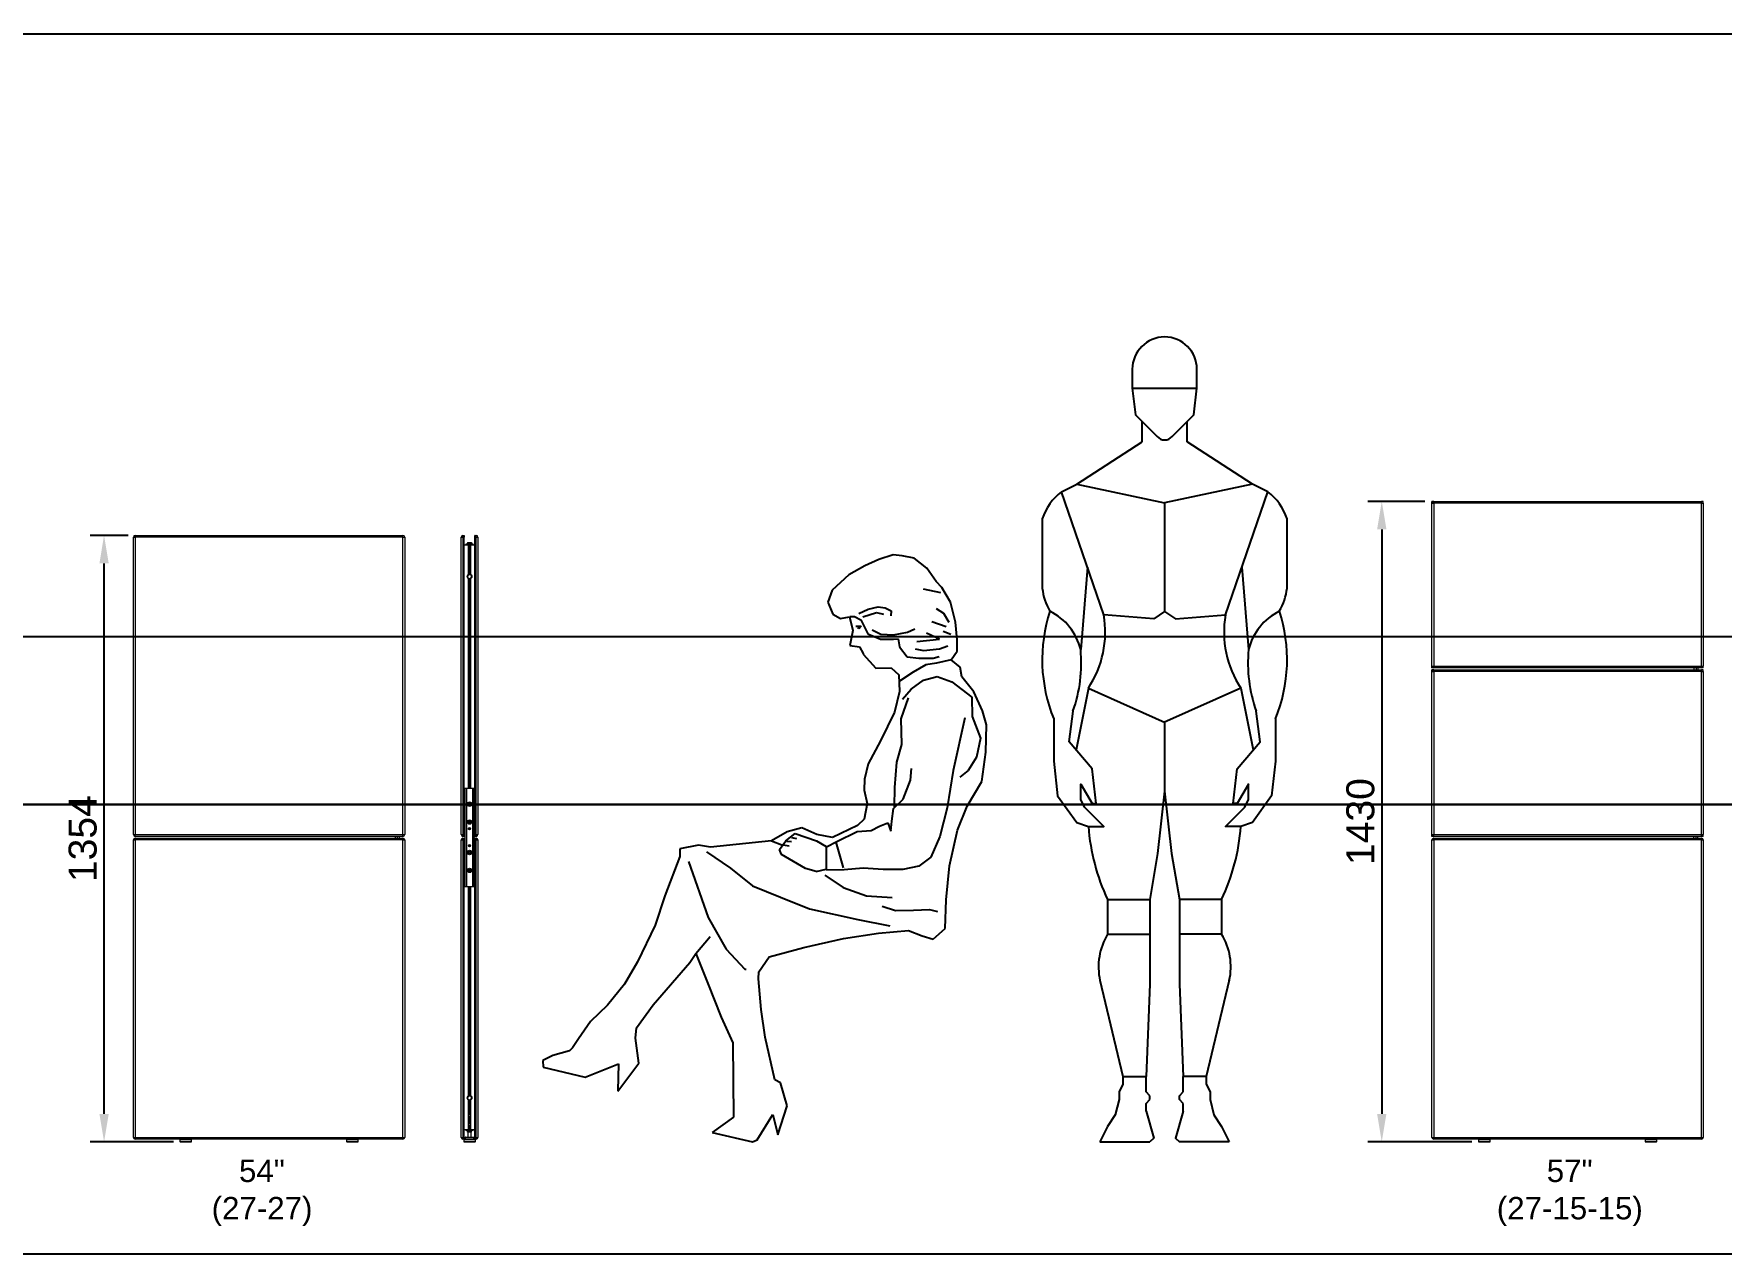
# Model space of a CAD drawing. Header units: inches. Extents: x 9936 to 27102, y -2774 to 11910.
# Drawn here: x 13015 to 16783, y 1620 to 4345 of the extents above; entities that cross this region are included whole.
import ezdxf

# ---------------------------------------------------------------- set-up
doc = ezdxf.new("R2010")
doc.units = ezdxf.units.IN
doc.header["$MEASUREMENT"] = 0
doc.linetypes.add('ACAD_ISO03W100', pattern=[30, 12, -18])
for name, color, linetype in [('COTA', 7, 'Continuous'), ('CUBIERTA', 152, 'Continuous'), ('planta', 8, 'Continuous'), ('RECTO', 20, 'Continuous')]:
    doc.layers.add(name, color=color, linetype=linetype)
doc.styles.get("Standard").update_dxf_attribs({"font": 'arial.ttf'})
doc.dimstyles.new('ISO-25', dxfattribs={"dimtxt": 2.5, "dimasz": 2.5, "dimexe": 1.25, "dimexo": 0.625, "dimtad": 1, "dimtxsty": 'Standard', "dimcen": 2.5, "dimadec": 0, "dimazin": 0, "dimtfac": 1, "dimtmove": 0, "dimatfit": 3, "dimfxl": 1, "dimarcsym": 0})

# ---------------------------------------------------------------- blocks, each defined once
blk = doc.blocks.new('*D9')
at = {"layer": 'COTA', "color": 0, "lineweight": -2, "transparency": 16777216}
for p, q in [((13225.7, 3224.9), (13140.6, 3224.9)), ((13171.8, 1933.4), (13171.8, 3162.4)), ((13326.7, 1870.9), (13140.6, 1870.9))]:
    blk.add_line(p, q, dxfattribs=at)
at = {"layer": 'COTA', "color": 0, "transparency": 16777216}
for points in [[(13161.4, 3162.4), (13182.2, 3162.4), (13171.8, 3224.9)], [(13161.4, 1933.4), (13182.2, 1933.4), (13171.8, 1870.9)]]:
    blk.add_solid(points, dxfattribs=at)
at = {"layer": 'Defpoints', "color": 0, "transparency": 16777216}
for p in [(13171.8, 3224.9), (13241.4, 3224.9), (13342.4, 1870.9)]:
    blk.add_point(p, dxfattribs=at)
at = {"layer": 'COTA', "color": 0, "transparency": 16777216, "insert": (13124.3, 2547.9), "char_height": 62.5, "attachment_point": 5, "rotation": 90}
blk.add_mtext('1354', dxfattribs=at)
blk = doc.blocks.new('*D10')
at = {"layer": 'COTA', "color": 0, "lineweight": -2, "transparency": 16777216}
for p, q in [((16121.7, 3300.9), (15994.1, 3300.9)), ((16025.3, 3238.4), (16025.3, 1933.4)), ((16226.7, 1870.9), (15994.1, 1870.9))]:
    blk.add_line(p, q, dxfattribs=at)
at = {"layer": 'COTA', "color": 0, "transparency": 16777216}
for points in [[(16014.9, 3238.4), (16035.7, 3238.4), (16025.3, 3300.9)], [(16014.9, 1933.4), (16035.7, 1933.4), (16025.3, 1870.9)]]:
    blk.add_solid(points, dxfattribs=at)
at = {"layer": 'Defpoints', "color": 0, "transparency": 16777216}
for p in [(16137.4, 3300.9), (16025.3, 1870.9), (16242.4, 1870.9)]:
    blk.add_point(p, dxfattribs=at)
at = {"layer": 'COTA', "color": 0, "transparency": 16777216, "insert": (15977.8, 2585.9), "char_height": 62.5, "attachment_point": 5, "rotation": 90}
blk.add_mtext('1430', dxfattribs=at)
blk = doc.blocks.new('A$C4D5502E0')
for p, q in [((758.9, 1699.9), (906.3, 1699.9)), ((782, 1578.5), (782, 1624.7)), ((883.1, 1578.5), (883.1, 1624.7)), ((634.6, 1483.1), (782, 1578.5)), ((1030.6, 1483.1), (883.1, 1578.5)), ((599.9, 1465.7), (634.6, 1483.1)), ((695.3, 1188.2), (599.9, 1465.7)), ((634.6, 1483.1), (832.6, 1441.2)), ((1030.6, 1483.1), (832.6, 1441.2)), ((969.9, 1188.2), (1065.3, 1465.7)), ((1065.3, 1465.7), (1030.6, 1483.1)), ((832.6, 1441.2), (832.6, 1196.1)), ((832.6, 1441.2), (832.6, 1196.1)), ((556.5, 1405), (556.5, 1248.9)), ((1108.6, 1405), (1108.6, 1248.9)), ((658.2, 1296.1), (643.2, 1110.1)), ((1007, 1296.1), (1021.9, 1110.1)), ((808, 1179.5), (695.3, 1188.2)), ((832.6, 1196.1), (808, 1179.5)), ((832.6, 1196.1), (857.1, 1179.5)), ((857.1, 1179.5), (969.9, 1188.2)), ((660.6, 1023.4), (632.7, 883.9)), ((660.6, 1023.4), (834, 945.4)), ((1004.6, 1023.4), (831.1, 945.4)), ((1004.6, 1023.4), (1032.5, 883.9)), ((832.6, 946), (832.6, 790.7)), ((832.6, 946), (832.6, 790.7)), ((832.6, 790.7), (816.7, 650.5)), ((832.6, 790.7), (848.4, 650.5)), ((816.7, 650.5), (799.4, 546.4)), ((848.4, 650.5), (865.8, 546.4)), ((703.9, 546.4), (703.9, 468.3)), ((703.9, 546.4), (799.4, 546.4)), ((799.4, 546.4), (799.4, 441.1)), ((961.2, 546.4), (865.8, 546.4)), ((865.8, 546.4), (865.8, 441.1)), ((961.2, 546.4), (961.2, 468.3)), ((703.9, 468.3), (799.4, 468.3)), ((961.2, 468.3), (865.8, 468.3)), ((686.6, 364.3), (738.6, 147.4)), ((978.5, 364.3), (926.5, 147.4)), ((738.6, 147.4), (790.7, 147.4)), ((790.7, 112.7), (790.7, 147.4)), ((874.5, 112.7), (874.5, 147.4)), ((926.5, 147.4), (874.5, 147.4)), ((799.4, 104.1), (790.7, 112.7)), ((790.7, 86.7), (799.4, 95.4)), ((790.7, 69.4), (790.7, 86.7)), ((799.4, 95.4), (799.4, 104.1)), ((865.8, 104.1), (874.5, 112.7)), ((865.8, 95.4), (865.8, 104.1)), ((874.5, 86.7), (865.8, 95.4)), ((874.5, 69.4), (874.5, 86.7)), ((703.9, 34.7), (686.6, 0)), ((961.2, 34.7), (978.5, 0)), ((686.6, 0), (799.4, 0)), ((978.5, 0), (865.8, 0))]:
    blk.add_line(p, q)
at = {"color": 7}
blk.add_line((832.6, 946), (832.6, 790.7), dxfattribs=at)
blk.add_lwpolyline([(849.2, 1590.8), (898.3, 1639.9), (905.5, 1699.9), (905.5, 1742.3, 1), (759.6, 1742.3), (759.6, 1699.9), (766.8, 1639.9), (816, 1590.8, 0.470233)], format="xyb", close=True)
for points in [[(582.5, 954), (582.5, 858.6), (591.2, 780.6), (634.6, 719.9), (660.6, 711.2), (695.3, 711.2), (651.9, 754.6), (643.2, 771.9), (643.2, 806.6), (669.3, 763.2), (677.9, 763.2), (669.3, 841.3), (617.2, 902), (625.9, 971.4)], [(1082.6, 954), (1082.6, 858.6), (1073.9, 780.6), (1030.6, 719.9), (1004.6, 711.2), (969.9, 711.2), (1013.2, 754.6), (1021.9, 771.9), (1021.9, 806.6), (995.9, 763.2), (987.2, 763.2), (995.9, 841.3), (1047.9, 902), (1039.3, 971.4)], [(799.4, 468.3), (799.4, 355.6), (790.7, 147.4)], [(865.8, 468.3), (865.8, 355.6), (874.5, 147.4)], [(738.6, 147.4), (738.6, 130.1), (730, 112.7), (730, 95.4), (721.3, 60.7), (703.9, 34.7)], [(926.5, 147.4), (926.5, 130.1), (935.2, 112.7), (935.2, 95.4), (943.8, 60.7), (961.2, 34.7)], [(790.7, 69.4), (808, 8.7), (799.4, 0)], [(874.5, 69.4), (857.1, 8.7), (865.8, 0)]]:
    blk.add_lwpolyline(points)
for centre, radius, start, end in [((669.3, 1370.3), 118, 126.0274, 162.8973), ((995.9, 1370.3), 118, 17.1027, 53.9726), ((682.3, 1261.9), 126.4, 185.9061, 210.9638), ((982.9, 1261.9), 126.4, 329.0362, 354.0939), ((907.8, 1087.2), 351.5, 161.8205, 202.2703), ((514.6, 1078.3), 132.5, 13.8847, 63.4349), ((471.9, 1149.2), 226.7, 326.3099, 9.9128), ((1193.2, 1149.2), 226.7, 170.0872, 213.6901), ((1150.6, 1078.3), 132.5, 116.5651, 166.1153), ((757.4, 1087.2), 351.5, 337.7297, 18.1795), ((322.3, 1079.8), 322.3, 340.3462, 5.4038), ((1342.8, 1079.8), 322.3, 174.5962, 199.6538), ((1135.4, 748), 476.3, 184.4387, 205.0484), ((529.7, 748), 476.3, 334.9516, 355.5613), ((825.4, 394.6), 142, 148.7363, 192.3391), ((839.8, 394.6), 142, 347.6609, 31.2637)]:
    blk.add_arc(centre, radius, start, end)
blk = doc.blocks.new('02FFMA09')
at = {"color": 0, "linetype": 'ByBlock'}
for p, q in [((-5.46, 28.01), (-6.71, 27.3)), ((-4.36, 28.51), (-5.46, 28.01)), ((-3.23, 28.87), (-4.36, 28.51)), ((-2.53, 28.8), (-3.23, 28.87)), ((-1.59, 28.62), (-2.53, 28.8)), ((-0.6, 27.82), (-1.59, 28.62)), ((0.14, 26.8), (-0.6, 27.82)), ((-6.71, 27.3), (-8.01, 26.1)), ((0.58, 26.31), (0.14, 26.8)), ((-8.01, 26.1), (-8.35, 25.17)), ((-8.35, 25.17), (-7.96, 24.24)), ((0.51, 25.89), (-0.85, 26.18)), ((1.26, 25.18), (0.58, 26.31)), ((1.65, 23.61), (1.26, 25.18)), ((-7.96, 24.24), (-7.35, 23.89)), ((-7.35, 23.89), (-6.66, 24.02)), ((-6.66, 24.02), (-6.4, 22.96)), ((-6.62, 24.04), (-6.27, 24.05)), ((-6.27, 24.05), (-5.78, 23.79)), ((-5.92, 24.29), (-5.19, 24.63)), ((-5.62, 24.03), (-4.54, 24.37)), ((-5.19, 24.63), (-4.41, 24.8)), ((-4.54, 24.37), (-3.99, 24.24)), ((-4.41, 24.8), (-3.86, 24.72)), ((-3.86, 24.72), (-3.38, 24.5)), ((-3.38, 24.5), (-3.43, 24.11)), ((0.74, 24.29), (0.15, 24.65)), ((1.16, 23.58), (0.74, 24.29)), ((-6.4, 22.96), (-6.62, 21.77)), ((-6.17, 23.3), (-5.75, 23.3)), ((-5.92, 23.09), (-6.01, 23.17)), ((-5.75, 23.3), (-5.92, 23.09)), ((-5.78, 23.79), (-5.21, 22.69)), ((-5.21, 22.69), (-4.22, 22.26)), ((-4.89, 23), (-4.2, 22.66)), ((-4.2, 22.66), (-3.21, 22.61)), ((-3.21, 22.61), (-2.1, 22.83)), ((-2.1, 22.83), (-1.54, 23.09)), ((0.39, 22.28), (-0.62, 22.75)), ((0.92, 23.23), (-0.2, 23.64)), ((1.28, 22.64), (0.68, 22.87)), ((1.77, 22.22), (1.65, 23.61)), ((-6.62, 21.77), (-5.86, 21.66)), ((-5.86, 21.66), (-5.58, 21.14)), ((-4.22, 22.26), (-3.2, 22.27)), ((-3.2, 22.27), (-2.85, 22.3)), ((-2.85, 22.3), (-2.73, 21.66)), ((-2.73, 21.66), (-2.14, 20.88)), ((-1.5, 21.51), (-0.85, 21.39)), ((-1.38, 22.1), (0.39, 22.28)), ((-0.85, 21.39), (0.39, 21.51)), ((0.39, 21.51), (1.04, 21.75)), ((1.32, 20.64), (1.78, 21.32)), ((1.78, 21.32), (1.77, 22.22)), ((-5.58, 21.14), (-5.58, 21.09)), ((-5.58, 21.09), (-4.58, 20.01)), ((-4.58, 20.01), (-3.39, 20.02)), ((-3.39, 20.02), (-2.8, 19.48)), ((-2.14, 20.88), (-1.21, 20.77)), ((-0.67, 20.27), (-1.68, 19.68)), ((-1.21, 20.77), (-0.11, 20.78)), ((0.15, 20.39), (-0.67, 20.27)), ((-0.11, 20.78), (0.36, 20.9)), ((1.32, 20.64), (0.15, 20.39)), ((2.02, 20.07), (1.32, 20.64)), ((2.15, 19.31), (2.02, 20.07)), ((-2.8, 19.48), (-2.73, 18.17)), ((-1.68, 19.68), (-2.74, 18.97)), ((-1.83, 18.35), (-0.85, 19.05)), ((-0.85, 19.05), (0.22, 19.35)), ((0.22, 19.35), (1.36, 18.93)), ((1.36, 18.93), (2.94, 17.72)), ((3.09, 18.15), (2.15, 19.31)), ((-2.73, 18.17), (-3.13, 16.56)), ((-2.6, 16.04), (-2.03, 17.68)), ((-2.5, 17.56), (-1.83, 18.35)), ((2.94, 17.72), (2.96, 16.2)), ((3.77, 16.65), (3.09, 18.15)), ((-3.13, 16.56), (-4.22, 14.31)), ((-2.56, 14.01), (-2.6, 16.04)), ((2.37, 16.11), (1.48, 11.97)), ((2.96, 16.2), (3.61, 14.52)), ((4.07, 15.57), (3.77, 16.65)), ((4.03, 13.42), (4.07, 15.57)), ((-4.22, 14.31), (-5.19, 12.5)), ((-2.95, 12.64), (-2.56, 14.01)), ((3.61, 14.52), (3.3, 13.03)), ((3.72, 11.12), (4.03, 13.42)), ((-5.19, 12.5), (-5.47, 11.31)), ((-3.11, 10.65), (-2.95, 12.64)), ((-1.87, 11.22), (-1.79, 12.15)), ((1.48, 11.97), (1, 9.06)), ((2.64, 11.98), (2, 11.45)), ((3.3, 13.03), (2.64, 11.98)), ((-5.47, 11.31), (-5.5, 10.43)), ((-3.13, 9.14), (-3.11, 10.65)), ((-2.44, 9.73), (-1.87, 11.22)), ((2.57, 9.19), (3.72, 11.12)), ((-5.26, 9.39), (-5.51, 8.16)), ((-5.5, 10.43), (-5.26, 9.39)), ((-3.22, 9), (-2.44, 9.73)), ((-5.51, 8.16), (-6.03, 7.66)), ((-3.41, 7.22), (-3.35, 8)), ((-3.35, 8), (-3.22, 9)), ((1, 9.06), (0.41, 6.81)), ((1.8, 7.32), (2.57, 9.19)), ((-11.53, 7.18), (-12.77, 6.48)), ((-11.64, 6.46), (-10.91, 7.04)), ((-10.39, 7.48), (-11.53, 7.18)), ((-11.19, 6.73), (-10.82, 6.65)), ((-10.91, 7.04), (-9.25, 6.47)), ((-9.22, 6.97), (-10.39, 7.48)), ((-8, 6.72), (-9.22, 6.97)), ((-6.03, 7.66), (-8, 6.72)), ((-7.65, 6.43), (-6.05, 7.2)), ((-6.05, 7.2), (-4.95, 7.29)), ((-4.95, 7.29), (-4.31, 7.62)), ((-4.31, 7.62), (-3.64, 7.89)), ((-3.64, 7.89), (-3.41, 7.22)), ((0.41, 6.81), (-0.28, 5.18)), ((1.19, 4.52), (1.8, 7.32)), ((-18.5, 6.14), (-19.95, 5.84)), ((-19.95, 5.84), (-19.95, 5.25)), ((-17.54, 5.97), (-18.5, 6.14)), ((-17.86, 5.62), (-15.98, 4.33)), ((-12.77, 6.48), (-17.54, 5.97)), ((-12.77, 6.48), (-11.96, 6.15)), ((-12.13, 5.78), (-11.64, 6.46)), ((-11.98, 5.4), (-12.13, 5.78)), ((-10.11, 4.31), (-11.98, 5.4)), ((-11.85, 6.15), (-11.38, 6.09)), ((-11.56, 6.44), (-11.19, 6.41)), ((-9.25, 6.47), (-8.48, 6.03)), ((-8.46, 6.01), (-7.65, 6.43)), ((-8.45, 5.35), (-8.46, 6.01)), ((-8.45, 4.18), (-8.45, 5.35)), ((-7.72, 6.36), (-7.14, 4.35)), ((-19.95, 5.25), (-21.12, 2.16)), ((-19.28, 4.85), (-17.73, 0.47)), ((-15.98, 4.33), (-14.26, 2.94)), ((-9.26, 4.06), (-10.11, 4.31)), ((-9.26, 4.06), (-8.48, 4.25)), ((-7.08, 4.19), (-8.45, 4.18)), ((-5.59, 4.32), (-7.08, 4.19)), ((-4.02, 4.22), (-5.59, 4.32)), ((-2.48, 4.23), (-4.02, 4.22)), ((-1.23, 4.5), (-2.48, 4.23)), ((-0.28, 5.18), (-1.23, 4.5)), ((0.92, 1.84), (1.19, 4.52)), ((-14.26, 2.94), (-12.07, 2.06)), ((-8.59, 3.77), (-7.15, 2.82)), ((-7.15, 2.82), (-5.32, 2.17)), ((-21.12, 2.16), (-21.89, -0.14)), ((-12.07, 2.06), (-9.79, 1.14)), ((-5.32, 2.17), (-3.31, 2.04)), ((-4.09, 1.36), (-3.04, 1.02)), ((0.85, -0.4), (0.92, 1.84)), ((-17.73, 0.47), (-16.31, -2.02)), ((-9.79, 1.14), (-6, 0.3)), ((-6, 0.3), (-3.49, -0.2)), ((-3.04, 1.02), (-1.64, 1.03)), ((-1.64, 1.03), (-0.39, 1.1)), ((-0.39, 1.1), (0.25, 0.93)), ((-21.89, -0.14), (-23.26, -3.01)), ((-18.7, -2.36), (-17.58, -1.01)), ((-10.23, -1.89), (-7.12, -1.19)), ((-7.12, -1.19), (-4.39, -0.76)), ((-4.39, -0.76), (-2.03, -0.54)), ((-2.03, -0.54), (-0.95, -0.97)), ((-0.95, -0.97), (-0.11, -1.23)), ((-0.11, -1.23), (0.85, -0.4)), ((-19.16, -3.06), (-18.7, -2.36)), ((-18.7, -2.36), (-17.75, -4.71)), ((-16.31, -2.02), (-14.85, -3.58)), ((-13.77, -3.78), (-12.96, -2.61)), ((-12.96, -2.61), (-10.23, -1.89)), ((-23.26, -3.01), (-24.3, -4.76)), ((-22.04, -6.37), (-19.16, -3.06)), ((-14.85, -3.58), (-14.76, -3.58)), ((-13.79, -4.33), (-13.77, -3.78)), ((-24.3, -4.76), (-25.62, -6.4)), ((-17.75, -4.71), (-16.71, -7.35)), ((-13.57, -6.74), (-13.79, -4.33)), ((-25.62, -6.4), (-26.95, -7.69)), ((-23.34, -8.19), (-22.04, -6.37)), ((-26.95, -7.69), (-27.9, -9.04)), ((-16.71, -7.35), (-15.79, -9.35)), ((-13.26, -8.92), (-13.57, -6.74)), ((-27.9, -9.04), (-28.36, -9.74)), ((-23.42, -9), (-23.34, -8.19)), ((-23.17, -10.95), (-23.42, -9)), ((-12.51, -12.24), (-13.26, -8.92)), ((-29.9, -10.34), (-30.68, -10.75)), ((-28.59, -9.98), (-29.9, -10.34)), ((-28.36, -9.74), (-28.59, -9.98)), ((-15.79, -9.35), (-15.74, -15.17)), ((-30.68, -10.75), (-30.65, -11.27)), ((-30.65, -11.27), (-27.38, -12.03)), ((-27.38, -12.03), (-24.77, -10.99)), ((-24.81, -13.15), (-23.17, -10.95)), ((-24.77, -10.99), (-24.81, -13.12)), ((-24.81, -13.12), (-24.81, -13.15)), ((-12.07, -12.49), (-12.51, -12.24)), ((-11.53, -14.3), (-12.07, -12.49)), ((-12.27, -16.57), (-11.53, -14.3)), ((-15.74, -15.17), (-17.42, -16.38)), ((-13.9, -16.96), (-12.66, -14.97)), ((-12.66, -14.97), (-12.27, -16.57)), ((-17.42, -16.38), (-14.27, -17.11)), ((-14.27, -17.11), (-13.9, -16.96))]:
    blk.add_line(p, q, dxfattribs=at)

msp = doc.modelspace()

# ---------------------------------------------------------------- linework, layer by layer
msp.add_lwpolyline([(9936, 4344.958), (27102.135, 4344.958), (27102.135, 1620), (9936, 1620)], close=True)
at = {"layer": 'CUBIERTA', "linetype": 'ACAD_ISO03W100', "const_width": 5}
for points in [[(26987.703, 2998.915), (10284.178, 2998.915)], [(26987.703, 2623.915), (10284.178, 2623.915)]]:
    msp.add_lwpolyline(points, dxfattribs=at)
at = {"layer": 'RECTO', "linetype": 'Continuous', "lineweight": 0}
for p, q in [((16138.538, 3299.743), (16137.366, 3300.915)), ((16137.366, 3296.915), (16137.366, 3300.915)), ((16141.366, 3300.915), (16137.366, 3300.915)), ((16137.366, 2932.915), (16137.366, 3296.915)), ((16137.366, 3296.915), (16141.366, 3296.915)), ((16141.366, 3296.915), (16141.366, 3300.915)), ((16141.366, 3300.915), (16739.366, 3300.915)), ((16141.366, 3296.915), (16141.366, 2932.915)), ((16739.366, 3296.915), (16141.366, 3296.915)), ((16739.366, 3296.915), (16739.366, 3300.915)), ((16743.366, 3300.915), (16739.366, 3300.915)), ((16739.366, 2932.915), (16739.366, 3296.915)), ((16739.366, 3296.915), (16743.366, 3296.915)), ((16742.195, 3299.743), (16743.366, 3300.915)), ((16743.366, 3296.915), (16743.366, 3300.915)), ((16743.366, 3296.915), (16743.366, 2932.915)), ((13237.366, 2556.915), (13237.366, 3220.915)), ((13237.366, 3220.915), (13241.366, 3220.915)), ((13241.366, 3220.915), (13241.366, 3224.915)), ((13241.366, 3224.915), (13839.366, 3224.915)), ((13241.366, 3220.915), (13241.366, 2556.915)), ((13839.366, 3220.915), (13241.366, 3220.915)), ((13839.366, 3220.915), (13839.366, 3224.915)), ((13839.366, 2556.915), (13839.366, 3220.915)), ((13839.366, 3220.915), (13843.366, 3220.915)), ((13843.366, 3220.915), (13843.366, 2556.915)), ((13969.272, 2556.915), (13969.272, 3220.915)), ((13969.272, 3220.915), (13973.272, 3220.915)), ((13973.272, 3224.915), (13973.272, 3220.915)), ((13973.272, 3224.915), (13975.272, 3224.915)), ((13973.272, 3220.915), (13973.272, 2556.915)), ((13975.272, 3220.915), (13973.272, 3220.915)), ((13975.272, 3224.915), (13975.272, 3223.743)), ((13975.272, 3224.915), (13976.372, 3224.915)), ((13975.272, 3224.915), (13975.272, 3220.915)), ((13976.372, 3223.743), (13975.272, 3223.743)), ((13975.272, 3223.743), (13975.272, 3220.915)), ((13975.272, 3220.915), (13976.372, 3220.915)), ((13975.272, 2556.915), (13975.272, 3220.915)), ((13976.372, 3224.915), (13976.372, 3223.743)), ((13976.372, 3223.743), (13976.372, 3220.915)), ((13976.372, 2556.915), (13976.372, 3220.915)), ((13976.372, 3204.115), (13984.879, 3204.115)), ((13979.972, 3205.115), (13979.972, 3204.115)), ((13984.9, 3205.115), (13979.972, 3205.115)), ((13980.472, 3205.615), (13982.722, 3205.615)), ((13982.722, 3206.215), (13982.722, 3205.215)), ((13989.976, 3206.215), (13982.722, 3206.215)), ((13984.844, 3205.215), (13982.722, 3205.215)), ((13983.74, 3209.215), (13983.74, 3206.215)), ((13983.74, 3209.215), (13987.37, 3209.215)), ((13984.879, 3205.215), (13986.169, 3205.215)), ((13984.879, 3205.215), (13984.879, 3137.157)), ((13986.169, 3195.029), (13986.169, 3205.215)), ((13989.774, 3205.215), (13986.169, 3205.215)), ((13987.123, 3204.115), (13988.82, 3204.115)), ((13987.123, 3195.56), (13987.123, 3204.115)), ((13987.37, 3209.215), (13987.37, 3206.215)), ((13987.37, 3209.215), (13991.601, 3209.215)), ((13988.82, 3195.56), (13988.82, 3204.115)), ((13989.774, 3205.215), (13991.064, 3205.215)), ((13989.774, 3205.215), (13989.774, 3195.029)), ((13993.222, 3206.215), (13989.976, 3206.215)), ((13994.669, 3205.115), (13991.043, 3205.115)), ((13993.222, 3205.215), (13991.057, 3205.215)), ((13991.064, 3137.157), (13991.064, 3205.215)), ((13991.064, 3204.115), (13999.572, 3204.115)), ((13991.601, 3209.215), (13991.601, 3206.215)), ((13991.601, 3209.215), (13992.203, 3209.215)), ((13992.203, 3209.215), (13992.203, 3206.215)), ((13993.222, 3205.215), (13993.222, 3206.215)), ((13993.222, 3205.615), (13994.25, 3205.615)), ((13994.25, 3205.615), (13995.472, 3205.615)), ((13995.972, 3205.115), (13994.669, 3205.115)), ((13995.972, 3204.115), (13995.972, 3205.115)), ((14000.672, 3224.915), (13999.572, 3224.915)), ((13999.572, 3223.743), (13999.572, 3224.915)), ((14000.672, 3223.743), (13999.572, 3223.743)), ((13999.572, 3220.915), (13999.572, 3223.743)), ((14000.672, 3220.915), (13999.572, 3220.915)), ((13999.572, 2556.915), (13999.572, 3220.915)), ((14000.672, 3224.915), (14000.672, 3223.743)), ((14000.672, 3224.915), (14002.672, 3224.915)), ((14000.672, 3220.915), (14000.672, 3224.915)), ((14000.672, 3223.743), (14000.672, 3220.915)), ((14000.672, 2556.915), (14000.672, 3220.915)), ((14002.672, 3220.915), (14000.672, 3220.915)), ((14002.672, 3220.915), (14002.672, 3224.915)), ((14002.672, 2556.915), (14002.672, 3220.915)), ((14002.672, 3220.915), (14006.672, 3220.915)), ((14006.672, 3220.915), (14006.672, 2556.915)), ((13986.169, 3175.029), (13986.169, 3190.801)), ((13986.169, 3155.029), (13986.169, 3170.801)), ((13987.123, 3175.56), (13987.123, 3190.269)), ((13987.123, 3155.56), (13987.123, 3170.269)), ((13988.82, 3175.56), (13988.82, 3190.269)), ((13988.82, 3155.56), (13988.82, 3170.269)), ((13989.774, 3190.801), (13989.774, 3175.029)), ((13989.774, 3170.801), (13989.774, 3155.029)), ((13984.342, 3135.705), (13983.74, 3131.167)), ((13983.74, 3131.167), (13987.37, 3128.376)), ((13988.573, 3137.454), (13984.342, 3135.705)), ((13984.879, 3128.672), (13984.879, 3124.915)), ((13986.169, 3137.846), (13986.169, 3150.801)), ((13987.123, 3138.096), (13987.123, 3150.269)), ((13987.37, 3128.376), (13991.601, 3130.124)), ((13992.203, 3134.663), (13988.573, 3137.454)), ((13988.82, 3138.096), (13988.82, 3150.269)), ((13989.774, 3150.801), (13989.774, 3137.846)), ((13991.064, 3124.915), (13991.064, 3128.672)), ((13991.601, 3130.124), (13992.203, 3134.663)), ((13984.822, 3124.915), (13984.822, 2660.915)), ((13985.633, 3124.915), (13984.822, 3124.915)), ((13986.722, 3124.915), (13985.633, 3124.915)), ((13985.633, 2660.915), (13985.633, 3124.915)), ((13986.169, 3124.915), (13986.169, 3127.984)), ((13986.722, 2660.915), (13986.722, 3124.915)), ((13987.123, 2660.915), (13987.123, 3127.734)), ((13988.82, 2660.915), (13988.82, 3127.734)), ((13989.222, 3124.915), (13989.222, 2660.915)), ((13990.311, 3124.915), (13989.222, 3124.915)), ((13989.774, 3127.984), (13989.774, 3124.915)), ((13991.122, 3124.915), (13990.311, 3124.915)), ((13990.311, 2660.915), (13990.311, 3124.915)), ((13991.122, 2660.915), (13991.122, 3124.915)), ((16137.366, 2932.915), (16141.366, 2932.915)), ((16137.366, 2928.915), (16137.366, 2932.915)), ((16137.366, 2928.915), (16138.538, 2930.086)), ((16141.366, 2928.915), (16137.366, 2928.915)), ((16138.538, 2923.743), (16137.366, 2924.915)), ((16137.366, 2920.915), (16137.366, 2924.915)), ((16141.366, 2924.915), (16137.366, 2924.915)), ((16137.366, 2920.915), (16141.366, 2920.915)), ((16137.366, 2556.915), (16137.366, 2920.915)), ((16141.366, 2928.915), (16141.366, 2932.915)), ((16141.366, 2932.915), (16739.366, 2932.915)), ((16739.366, 2928.915), (16141.366, 2928.915)), ((16141.366, 2920.915), (16141.366, 2924.915)), ((16141.366, 2924.915), (16739.366, 2924.915)), ((16141.366, 2920.915), (16141.366, 2556.915)), ((16739.366, 2920.915), (16141.366, 2920.915)), ((16722.566, 2928.915), (16722.566, 2924.915)), ((16727.2, 2928.915), (16727.2, 2924.915)), ((16731.363, 2928.915), (16731.363, 2924.915)), ((16739.366, 2932.915), (16743.366, 2932.915)), ((16739.366, 2928.915), (16739.366, 2932.915)), ((16743.366, 2928.915), (16739.366, 2928.915)), ((16739.366, 2920.915), (16739.366, 2924.915)), ((16743.366, 2924.915), (16739.366, 2924.915)), ((16739.366, 2920.915), (16743.366, 2920.915)), ((16739.366, 2556.915), (16739.366, 2920.915)), ((16743.366, 2928.915), (16742.195, 2930.086)), ((16742.195, 2923.743), (16743.366, 2924.915)), ((16743.366, 2928.915), (16743.366, 2932.915)), ((16743.366, 2920.915), (16743.366, 2924.915)), ((16743.366, 2920.915), (16743.366, 2556.915)), ((13977.472, 2660.915), (13977.472, 2440.915)), ((13977.472, 2660.915), (13981.018, 2660.915)), ((13981.018, 2660.915), (13981.018, 2440.915)), ((13981.018, 2660.915), (13994.925, 2660.915)), ((13994.925, 2660.915), (13994.925, 2440.915)), ((13994.925, 2660.915), (13998.472, 2660.915)), ((13998.472, 2440.915), (13998.472, 2660.915)), ((13987.372, 2625.515), (13985.972, 2625.515)), ((13985.972, 2625.515), (13985.972, 2624.315)), ((13987.372, 2624.315), (13985.972, 2624.315)), ((13988.572, 2626.915), (13987.372, 2626.915)), ((13987.372, 2626.915), (13987.372, 2625.515)), ((13987.372, 2624.315), (13987.372, 2622.915)), ((13988.572, 2622.915), (13987.372, 2622.915)), ((13988.572, 2626.915), (13988.572, 2625.515)), ((13989.972, 2625.515), (13988.572, 2625.515)), ((13989.972, 2624.315), (13988.572, 2624.315)), ((13988.572, 2624.315), (13988.572, 2622.915)), ((13989.972, 2625.515), (13989.972, 2624.315)), ((13977.472, 2573.715), (13976.372, 2573.715)), ((13985.993, 2568.615), (13985.775, 2568.615)), ((13987.372, 2585.515), (13985.972, 2585.515)), ((13985.972, 2585.515), (13985.972, 2584.315)), ((13987.372, 2584.315), (13985.972, 2584.315)), ((13985.993, 2568.615), (13985.993, 2571.528)), ((13990.169, 2568.615), (13985.993, 2568.615)), ((13986.088, 2571.615), (13989.843, 2571.615)), ((13988.572, 2586.915), (13987.372, 2586.915)), ((13987.372, 2586.915), (13987.372, 2585.515)), ((13987.372, 2584.315), (13987.372, 2582.915)), ((13988.572, 2582.915), (13987.372, 2582.915)), ((13988.572, 2586.915), (13988.572, 2585.515)), ((13989.972, 2585.515), (13988.572, 2585.515)), ((13989.972, 2584.315), (13988.572, 2584.315)), ((13988.572, 2584.315), (13988.572, 2582.915)), ((13989.972, 2585.515), (13989.972, 2584.315)), ((13999.572, 2573.715), (13998.472, 2573.715)), ((13237.366, 2556.915), (13241.366, 2556.915)), ((13237.366, 1880.915), (13237.366, 2544.915)), ((13237.366, 2544.915), (13241.366, 2544.915)), ((13241.366, 2556.915), (13839.366, 2556.915)), ((13241.366, 2552.915), (13241.366, 2556.915)), ((13839.366, 2552.915), (13241.366, 2552.915)), ((13241.366, 2544.915), (13241.366, 2548.915)), ((13241.366, 2548.915), (13839.366, 2548.915)), ((13839.366, 2544.915), (13241.366, 2544.915)), ((13241.366, 2544.915), (13241.366, 1880.915)), ((13821.77, 2552.915), (13821.77, 2548.915)), ((13826.404, 2552.915), (13826.404, 2548.915)), ((13830.566, 2552.915), (13830.566, 2548.915)), ((13839.366, 2552.915), (13839.366, 2556.915)), ((13839.366, 2556.915), (13843.366, 2556.915)), ((13839.366, 2544.915), (13839.366, 2548.915)), ((13839.366, 1880.915), (13839.366, 2544.915)), ((13839.366, 2544.915), (13843.366, 2544.915)), ((13843.366, 2544.915), (13843.366, 1880.915)), ((13969.272, 2556.915), (13973.272, 2556.915)), ((13969.272, 2544.915), (13973.272, 2544.915)), ((13969.272, 1880.915), (13969.272, 2544.915)), ((13973.272, 2556.915), (13975.272, 2556.915)), ((13973.272, 2556.915), (13973.272, 2552.915)), ((13975.272, 2552.915), (13973.272, 2552.915)), ((13973.272, 2548.915), (13973.272, 2544.915)), ((13973.272, 2548.915), (13975.272, 2548.915)), ((13975.272, 2544.915), (13973.272, 2544.915)), ((13973.272, 2544.915), (13973.272, 1880.915)), ((13976.372, 2556.915), (13975.272, 2556.915)), ((13975.272, 2556.915), (13975.272, 2554.086)), ((13975.272, 2556.915), (13975.272, 2552.915)), ((13975.272, 2554.086), (13976.372, 2554.086)), ((13975.272, 2554.086), (13975.272, 2552.915)), ((13976.372, 2552.915), (13975.272, 2552.915)), ((13975.272, 2548.915), (13976.372, 2548.915)), ((13975.272, 2548.915), (13975.272, 2547.743)), ((13975.272, 2548.915), (13975.272, 2544.915)), ((13976.372, 2547.743), (13975.272, 2547.743)), ((13975.272, 2547.743), (13975.272, 2544.915)), ((13975.272, 2544.915), (13976.372, 2544.915)), ((13975.272, 1880.915), (13975.272, 2544.915)), ((13976.372, 2556.915), (13976.372, 2554.086)), ((13976.372, 2554.086), (13976.372, 2552.915)), ((13976.372, 2548.915), (13976.372, 2547.743)), ((13976.372, 2547.743), (13976.372, 2544.915)), ((13976.372, 1880.915), (13976.372, 2544.915)), ((13976.372, 2528.115), (13977.472, 2528.115)), ((13985.775, 2533.215), (13987.37, 2533.215)), ((13989.829, 2530.215), (13986.067, 2530.215)), ((13987.37, 2533.215), (13987.37, 2530.215)), ((13987.37, 2533.215), (13990.169, 2533.215)), ((13998.472, 2528.115), (13999.572, 2528.115)), ((14000.672, 2556.915), (13999.572, 2556.915)), ((13999.572, 2554.086), (13999.572, 2556.915)), ((13999.572, 2554.086), (14000.672, 2554.086)), ((13999.572, 2552.915), (13999.572, 2554.086)), ((14000.672, 2552.915), (13999.572, 2552.915)), ((14000.672, 2548.915), (13999.572, 2548.915)), ((13999.572, 2547.743), (13999.572, 2548.915)), ((14000.672, 2547.743), (13999.572, 2547.743)), ((13999.572, 2544.915), (13999.572, 2547.743)), ((14000.672, 2544.915), (13999.572, 2544.915)), ((13999.572, 1880.915), (13999.572, 2544.915)), ((14000.672, 2556.915), (14000.672, 2554.086)), ((14000.672, 2556.915), (14002.672, 2556.915)), ((14000.672, 2552.915), (14000.672, 2556.915)), ((14000.672, 2554.086), (14000.672, 2552.915)), ((14002.672, 2552.915), (14000.672, 2552.915)), ((14000.672, 2548.915), (14000.672, 2547.743)), ((14000.672, 2544.915), (14000.672, 2548.915)), ((14000.672, 2548.915), (14002.672, 2548.915)), ((14000.672, 2547.743), (14000.672, 2544.915)), ((14000.672, 1880.915), (14000.672, 2544.915)), ((14002.672, 2544.915), (14000.672, 2544.915)), ((14002.672, 2556.915), (14006.672, 2556.915)), ((14002.672, 2552.915), (14002.672, 2556.915)), ((14002.672, 2544.915), (14002.672, 2548.915)), ((14002.672, 1880.915), (14002.672, 2544.915)), ((14002.672, 2544.915), (14006.672, 2544.915)), ((14006.672, 2544.915), (14006.672, 1880.915)), ((16137.366, 2556.915), (16141.366, 2556.915)), ((16137.366, 2552.915), (16137.366, 2556.915)), ((16137.366, 2552.915), (16138.538, 2554.086)), ((16141.366, 2552.915), (16137.366, 2552.915)), ((16137.366, 1880.915), (16137.366, 2544.915)), ((16137.366, 2544.915), (16141.366, 2544.915)), ((16141.366, 2552.915), (16141.366, 2556.915)), ((16141.366, 2556.915), (16739.366, 2556.915)), ((16739.366, 2552.915), (16141.366, 2552.915)), ((16141.366, 2544.915), (16141.366, 2548.915)), ((16141.366, 2548.915), (16739.366, 2548.915)), ((16739.366, 2544.915), (16141.366, 2544.915)), ((16141.366, 2544.915), (16141.366, 1880.915)), ((16721.77, 2552.915), (16721.77, 2548.915)), ((16726.404, 2552.915), (16726.404, 2548.915)), ((16730.566, 2552.915), (16730.566, 2548.915)), ((16739.366, 2556.915), (16743.366, 2556.915)), ((16739.366, 2552.915), (16739.366, 2556.915)), ((16743.366, 2552.915), (16739.366, 2552.915)), ((16739.366, 2544.915), (16739.366, 2548.915)), ((16739.366, 2544.915), (16743.366, 2544.915)), ((16739.366, 1880.915), (16739.366, 2544.915)), ((16743.366, 2552.915), (16742.195, 2554.086)), ((16743.366, 2552.915), (16743.366, 2556.915)), ((16743.366, 2544.915), (16743.366, 1880.915)), ((13987.372, 2517.515), (13985.972, 2517.515)), ((13985.972, 2517.515), (13985.972, 2516.315)), ((13987.372, 2516.315), (13985.972, 2516.315)), ((13988.572, 2518.915), (13987.372, 2518.915)), ((13987.372, 2518.915), (13987.372, 2517.515)), ((13987.372, 2516.315), (13987.372, 2514.915)), ((13988.572, 2514.915), (13987.372, 2514.915)), ((13988.572, 2518.915), (13988.572, 2517.515)), ((13989.972, 2517.515), (13988.572, 2517.515)), ((13988.572, 2516.315), (13988.572, 2514.915)), ((13989.972, 2516.315), (13988.572, 2516.315)), ((13989.972, 2517.515), (13989.972, 2516.315)), ((13987.372, 2477.515), (13985.972, 2477.515)), ((13985.972, 2477.515), (13985.972, 2476.315)), ((13987.372, 2476.315), (13985.972, 2476.315)), ((13988.572, 2478.915), (13987.372, 2478.915)), ((13987.372, 2478.915), (13987.372, 2477.515)), ((13987.372, 2476.315), (13987.372, 2474.915)), ((13988.572, 2474.915), (13987.372, 2474.915)), ((13988.572, 2478.915), (13988.572, 2477.515)), ((13989.972, 2477.515), (13988.572, 2477.515)), ((13989.972, 2476.315), (13988.572, 2476.315)), ((13988.572, 2476.315), (13988.572, 2474.915)), ((13989.972, 2477.515), (13989.972, 2476.315)), ((13977.472, 2440.915), (13981.018, 2440.915)), ((13981.018, 2440.915), (13994.925, 2440.915)), ((13984.822, 2440.915), (13984.822, 1976.915)), ((13985.633, 1976.915), (13985.633, 2440.915)), ((13986.722, 1976.915), (13986.722, 2440.915)), ((13987.123, 1974.096), (13987.123, 2440.915)), ((13988.82, 1974.096), (13988.82, 2440.915)), ((13989.222, 2440.915), (13989.222, 1976.915)), ((13990.311, 1976.915), (13990.311, 2440.915)), ((13991.122, 1976.915), (13991.122, 2440.915)), ((13994.925, 2440.915), (13998.472, 2440.915)), ((13984.342, 1971.705), (13983.74, 1967.167)), ((13983.74, 1967.167), (13987.37, 1964.376)), ((13988.573, 1973.454), (13984.342, 1971.705)), ((13984.822, 1976.915), (13985.633, 1976.915)), ((13984.879, 1976.915), (13984.879, 1973.157)), ((13984.879, 1964.672), (13984.879, 1896.615)), ((13985.633, 1976.915), (13986.722, 1976.915)), ((13986.169, 1973.846), (13986.169, 1976.915)), ((13986.169, 1951.029), (13986.169, 1963.984)), ((13987.123, 1951.56), (13987.123, 1963.734)), ((13987.37, 1964.376), (13991.601, 1966.124)), ((13992.203, 1970.663), (13988.573, 1973.454)), ((13988.82, 1951.56), (13988.82, 1963.734)), ((13989.222, 1976.915), (13990.311, 1976.915)), ((13989.774, 1976.915), (13989.774, 1973.846)), ((13989.774, 1963.984), (13989.774, 1951.029)), ((13990.311, 1976.915), (13991.122, 1976.915)), ((13991.064, 1973.157), (13991.064, 1976.915)), ((13991.064, 1896.615), (13991.064, 1964.672)), ((13991.601, 1966.124), (13992.203, 1970.663)), ((13986.169, 1931.029), (13986.169, 1946.801)), ((13986.169, 1911.029), (13986.169, 1926.801)), ((13987.123, 1931.56), (13987.123, 1946.269)), ((13987.123, 1911.56), (13987.123, 1926.269)), ((13988.82, 1931.56), (13988.82, 1946.269)), ((13988.82, 1911.56), (13988.82, 1926.269)), ((13989.774, 1946.801), (13989.774, 1931.029)), ((13989.774, 1926.801), (13989.774, 1911.029)), ((13984.879, 1897.715), (13976.372, 1897.715)), ((13979.972, 1897.715), (13979.972, 1896.715)), ((13979.972, 1896.715), (13984.879, 1896.715)), ((13982.722, 1896.215), (13980.472, 1896.215)), ((13982.722, 1896.615), (13982.722, 1895.615)), ((13982.722, 1896.615), (13984.879, 1896.615)), ((13982.722, 1895.615), (13993.222, 1895.615)), ((13983.407, 1892.615), (13983.407, 1895.615)), ((13985.993, 1892.615), (13983.407, 1892.615)), ((13984.003, 1892.615), (13984.003, 1881.415)), ((13986.169, 1896.615), (13984.879, 1896.615)), ((13985.993, 1892.615), (13985.993, 1895.615)), ((13990.558, 1892.615), (13985.993, 1892.615)), ((13986.169, 1896.615), (13986.169, 1906.801)), ((13986.169, 1896.615), (13989.774, 1896.615)), ((13987.123, 1897.715), (13987.123, 1906.269)), ((13988.82, 1897.715), (13987.123, 1897.715)), ((13988.82, 1897.715), (13988.82, 1906.269)), ((13989.774, 1906.801), (13989.774, 1896.615)), ((13991.064, 1896.615), (13989.774, 1896.615)), ((13990.558, 1892.615), (13990.558, 1895.615)), ((13992.537, 1892.615), (13990.558, 1892.615)), ((13999.572, 1897.715), (13991.064, 1897.715)), ((13991.064, 1896.715), (13995.972, 1896.715)), ((13991.064, 1896.615), (13993.222, 1896.615)), ((13991.94, 1881.415), (13991.94, 1892.615)), ((13992.537, 1892.615), (13992.537, 1895.615)), ((13993.222, 1895.615), (13993.222, 1896.615)), ((13995.472, 1896.215), (13993.222, 1896.215)), ((13995.972, 1896.715), (13995.972, 1897.715)), ((13237.366, 1880.915), (13241.366, 1880.915)), ((13241.366, 1876.915), (13241.366, 1880.915)), ((13241.366, 1880.915), (13839.366, 1880.915)), ((13839.366, 1876.915), (13241.366, 1876.915)), ((13341.366, 1875.915), (13341.366, 1871.915)), ((13341.366, 1875.915), (13354.366, 1875.915)), ((13341.366, 1871.915), (13354.366, 1871.915)), ((13342.366, 1870.915), (13354.366, 1870.915)), ((13354.366, 1875.915), (13367.366, 1875.915)), ((13354.366, 1871.915), (13367.366, 1871.915)), ((13354.366, 1870.915), (13366.366, 1870.915)), ((13367.366, 1871.915), (13367.366, 1875.915)), ((13713.366, 1875.915), (13713.366, 1871.915)), ((13713.366, 1875.915), (13726.366, 1875.915)), ((13713.366, 1871.915), (13726.366, 1871.915)), ((13714.366, 1870.915), (13726.366, 1870.915)), ((13726.366, 1875.915), (13739.366, 1875.915)), ((13726.366, 1871.915), (13739.366, 1871.915)), ((13726.366, 1870.915), (13738.366, 1870.915)), ((13739.366, 1871.915), (13739.366, 1875.915)), ((13839.366, 1880.915), (13843.366, 1880.915)), ((13839.366, 1876.915), (13839.366, 1880.915)), ((13969.272, 1880.915), (13973.272, 1880.915)), ((13973.272, 1880.915), (13973.272, 1876.915)), ((13973.272, 1880.915), (13975.272, 1880.915)), ((13975.272, 1876.915), (13973.272, 1876.915)), ((13974.972, 1875.915), (13974.972, 1871.915)), ((13974.972, 1875.915), (14000.972, 1875.915)), ((13974.972, 1871.915), (14000.972, 1871.915)), ((13976.372, 1880.915), (13975.272, 1880.915)), ((13975.272, 1880.915), (13975.272, 1878.086)), ((13975.272, 1880.915), (13975.272, 1876.915)), ((13975.272, 1878.086), (13976.372, 1878.086)), ((13975.272, 1878.086), (13975.272, 1876.915)), ((13976.372, 1876.915), (13975.272, 1876.915)), ((13975.972, 1870.915), (13999.972, 1870.915)), ((13976.372, 1880.915), (13976.372, 1878.086)), ((13976.372, 1878.086), (13976.372, 1876.915)), ((13976.372, 1876.915), (13999.572, 1876.915)), ((13978.172, 1880.915), (13978.172, 1876.915)), ((13978.172, 1880.915), (13997.772, 1880.915)), ((13978.672, 1881.415), (13997.272, 1881.415)), ((13997.772, 1876.915), (13997.772, 1880.915)), ((14000.672, 1880.915), (13999.572, 1880.915)), ((13999.572, 1878.086), (13999.572, 1880.915)), ((13999.572, 1878.086), (14000.672, 1878.086)), ((13999.572, 1876.915), (13999.572, 1878.086)), ((14000.672, 1876.915), (13999.572, 1876.915)), ((14000.672, 1880.915), (14000.672, 1878.086)), ((14000.672, 1880.915), (14002.672, 1880.915)), ((14000.672, 1876.915), (14000.672, 1880.915)), ((14000.672, 1878.086), (14000.672, 1876.915)), ((14002.672, 1876.915), (14000.672, 1876.915)), ((14000.972, 1871.915), (14000.972, 1875.915)), ((14002.672, 1880.915), (14006.672, 1880.915)), ((14002.672, 1876.915), (14002.672, 1880.915)), ((16137.366, 1880.915), (16141.366, 1880.915)), ((16141.366, 1876.915), (16141.366, 1880.915)), ((16141.366, 1880.915), (16739.366, 1880.915)), ((16739.366, 1876.915), (16141.366, 1876.915)), ((16241.366, 1875.915), (16241.366, 1871.915)), ((16241.366, 1875.915), (16254.366, 1875.915)), ((16241.366, 1871.915), (16254.366, 1871.915)), ((16242.366, 1870.915), (16254.366, 1870.915)), ((16254.366, 1875.915), (16267.366, 1875.915)), ((16254.366, 1871.915), (16267.366, 1871.915)), ((16254.366, 1870.915), (16266.366, 1870.915)), ((16267.366, 1871.915), (16267.366, 1875.915)), ((16613.366, 1875.915), (16613.366, 1871.915)), ((16613.366, 1875.915), (16626.366, 1875.915)), ((16613.366, 1871.915), (16626.366, 1871.915)), ((16614.366, 1870.915), (16626.366, 1870.915)), ((16626.366, 1875.915), (16639.366, 1875.915)), ((16626.366, 1871.915), (16639.366, 1871.915)), ((16626.366, 1870.915), (16638.366, 1870.915)), ((16639.366, 1871.915), (16639.366, 1875.915)), ((16739.366, 1880.915), (16743.366, 1880.915)), ((16739.366, 1876.915), (16739.366, 1880.915))]:
    msp.add_line(p, q, dxfattribs=at)
for centre, radius in [((13987.972, 3192.915), 1.984), ((13987.972, 3172.915), 1.984), ((13987.972, 3132.915), 5.25), ((13987.972, 3152.915), 1.984), ((13987.972, 2624.915), 4.889), ((13987.972, 2624.915), 3.965), ((13987.972, 2584.915), 4.889), ((13987.972, 2584.915), 3.965), ((13987.972, 2569.915), 2.553), ((13987.972, 2531.915), 2.553), ((13987.972, 2516.915), 4.889), ((13987.972, 2516.915), 3.965), ((13987.972, 2476.915), 4.889), ((13987.972, 2476.915), 3.965), ((13987.972, 1968.915), 5.25), ((13987.972, 1948.915), 1.984), ((13987.972, 1928.915), 1.984), ((13987.972, 1908.915), 1.984)]:
    msp.add_circle(centre, radius, dxfattribs=at)
for centre, radius, start, end in [((16141.366, 3296.915), 4, 90, 180), ((16739.366, 3296.915), 4, 0, 90), ((13241.366, 3220.915), 4, 90, 180), ((13839.366, 3220.915), 4, 0, 90), ((13973.272, 3220.915), 4, 90, 180), ((13980.472, 3205.115), 0.5, 90, 180), ((13987.972, 3205.815), 1.9, 198.40848, 243.474648), ((13987.972, 3205.815), 1.9, 296.525352, 341.59152), ((13995.472, 3205.115), 0.5, 0, 90), ((14002.672, 3220.915), 4, 0, 90), ((13987.972, 3192.915), 2.778, 130.460082, 229.539918), ((13987.972, 3172.915), 2.778, 130.460082, 229.539918), ((13987.972, 3192.915), 2.778, 72.215847, 107.784153), ((13987.972, 3192.915), 2.778, 252.215847, 287.784153), ((13987.972, 3172.915), 2.778, 72.215847, 107.784153), ((13987.972, 3172.915), 2.778, 252.215847, 287.784153), ((13987.972, 3192.915), 2.778, 310.460082, 49.539918), ((13987.972, 3172.915), 2.778, 310.460082, 49.539918), ((13987.972, 3152.915), 2.778, 130.460082, 229.539918), ((13987.972, 3152.915), 2.778, 72.215847, 107.784153), ((13987.972, 3152.915), 2.778, 252.215847, 287.784153), ((13987.972, 3152.915), 2.778, 310.460082, 49.539918), ((16141.366, 2932.915), 4, 180, 270), ((16141.366, 2920.915), 4, 90, 180), ((16739.366, 2932.915), 4, 270, 0), ((16739.366, 2920.915), 4, 0, 90), ((13241.366, 2556.915), 4, 180, 270), ((13241.366, 2544.915), 4, 90, 180), ((13839.366, 2556.915), 4, 270, 0), ((13839.366, 2544.915), 4, 0, 90), ((13973.272, 2556.915), 4, 180, 270), ((13973.272, 2544.915), 4, 90, 180), ((14002.672, 2556.915), 4, 270, 0), ((14002.672, 2544.915), 4, 0, 90), ((16141.366, 2556.915), 4, 180, 270), ((16141.366, 2544.915), 4, 90, 180), ((16739.366, 2556.915), 4, 270, 0), ((16739.366, 2544.915), 4, 0, 90), ((13987.972, 1948.915), 2.778, 130.460082, 229.539918), ((13987.972, 1928.915), 2.778, 130.460082, 229.539918), ((13987.972, 1948.915), 2.778, 72.215847, 107.784153), ((13987.972, 1948.915), 2.778, 252.215847, 287.784153), ((13987.972, 1928.915), 2.778, 72.215847, 107.784153), ((13987.972, 1928.915), 2.778, 252.215847, 287.784153), ((13987.972, 1948.915), 2.778, 310.460082, 49.539918), ((13987.972, 1928.915), 2.778, 310.460082, 49.539918), ((13980.472, 1896.715), 0.5, 180, 270), ((13987.972, 1908.915), 2.778, 130.460082, 229.539918), ((13987.972, 1896.015), 1.9, 116.525352, 161.59152), ((13987.972, 1908.915), 2.778, 72.215847, 107.784153), ((13987.972, 1908.915), 2.778, 252.215847, 287.784153), ((13987.972, 1896.015), 1.9, 18.40848, 63.474648), ((13987.972, 1908.915), 2.778, 310.460082, 49.539918), ((13995.472, 1896.715), 0.5, 270, 0), ((13241.366, 1880.915), 4, 180, 270), ((13342.366, 1875.915), 1, 90, 180), ((13342.366, 1871.915), 1, 180, 270), ((13366.366, 1875.915), 1, 0, 90), ((13366.366, 1871.915), 1, 270, 0), ((13714.366, 1875.915), 1, 90, 180), ((13714.366, 1871.915), 1, 180, 270), ((13738.366, 1875.915), 1, 0, 90), ((13738.366, 1871.915), 1, 270, 0), ((13839.366, 1880.915), 4, 270, 0), ((13973.272, 1880.915), 4, 180, 270), ((13975.972, 1875.915), 1, 90, 180), ((13975.972, 1871.915), 1, 180, 270), ((13978.672, 1880.915), 0.5, 90, 180), ((13997.272, 1880.915), 0.5, 0, 90), ((13999.972, 1875.915), 1, 0, 90), ((13999.972, 1871.915), 1, 270, 0), ((14002.672, 1880.915), 4, 270, 0), ((16141.366, 1880.915), 4, 180, 270), ((16242.366, 1875.915), 1, 90, 180), ((16242.366, 1871.915), 1, 180, 270), ((16266.366, 1875.915), 1, 0, 90), ((16266.366, 1871.915), 1, 270, 0), ((16614.366, 1875.915), 1, 90, 180), ((16614.366, 1871.915), 1, 180, 270), ((16638.366, 1875.915), 1, 0, 90), ((16638.366, 1871.915), 1, 270, 0), ((16739.366, 1880.915), 4, 270, 0)]:
    msp.add_arc(centre, radius, start, end, dxfattribs=at)
for points, knots in [([(13986.169, 3195.029), (13986.26, 3195.102), (13986.442, 3195.25), (13986.82, 3195.456), (13987.068, 3195.542), (13987.123, 3195.56)], [0, 0, 0, 0, 0.43917034, 0.87674758, 1, 1, 1, 1]), ([(13987.123, 3190.269), (13986.935, 3190.345), (13986.558, 3190.495), (13986.285, 3190.704), (13986.188, 3190.785), (13986.169, 3190.801)], [0, 0, 0, 0, 0.4444826, 0.88782305, 1, 1, 1, 1]), ([(13986.169, 3175.029), (13986.26, 3175.102), (13986.442, 3175.25), (13986.82, 3175.456), (13987.068, 3175.542), (13987.123, 3175.56)], [0, 0, 0, 0, 0.43917034, 0.87674758, 1, 1, 1, 1]), ([(13987.123, 3170.269), (13986.935, 3170.345), (13986.558, 3170.495), (13986.285, 3170.704), (13986.188, 3170.785), (13986.169, 3170.801)], [0, 0, 0, 0, 0.4444826, 0.88782305, 1, 1, 1, 1]), ([(13988.82, 3195.56), (13989.009, 3195.485), (13989.385, 3195.335), (13989.658, 3195.126), (13989.755, 3195.045), (13989.774, 3195.029)], [0, 0, 0, 0, 0.4444826, 0.88782305, 1, 1, 1, 1]), ([(13989.774, 3190.801), (13989.683, 3190.727), (13989.501, 3190.58), (13989.124, 3190.373), (13988.875, 3190.288), (13988.82, 3190.269)], [0, 0, 0, 0, 0.43917034, 0.87674758, 1, 1, 1, 1]), ([(13988.82, 3175.56), (13989.009, 3175.485), (13989.385, 3175.335), (13989.658, 3175.126), (13989.755, 3175.045), (13989.774, 3175.029)], [0, 0, 0, 0, 0.444482604, 0.887823054, 1, 1, 1, 1]), ([(13989.774, 3170.801), (13989.683, 3170.727), (13989.501, 3170.58), (13989.124, 3170.373), (13988.875, 3170.288), (13988.82, 3170.269)], [0, 0, 0, 0, 0.439170343, 0.87674758, 1, 1, 1, 1]), ([(13986.169, 3155.029), (13986.26, 3155.102), (13986.442, 3155.25), (13986.82, 3155.456), (13987.068, 3155.542), (13987.123, 3155.56)], [0, 0, 0, 0, 0.43917034, 0.87674758, 1, 1, 1, 1]), ([(13987.123, 3150.269), (13986.935, 3150.345), (13986.558, 3150.495), (13986.285, 3150.704), (13986.188, 3150.785), (13986.169, 3150.801)], [0, 0, 0, 0, 0.4444826, 0.88782305, 1, 1, 1, 1]), ([(13988.82, 3155.56), (13989.009, 3155.485), (13989.385, 3155.335), (13989.658, 3155.126), (13989.755, 3155.045), (13989.774, 3155.029)], [0, 0, 0, 0, 0.4444826, 0.88782305, 1, 1, 1, 1]), ([(13989.774, 3150.801), (13989.683, 3150.727), (13989.501, 3150.58), (13989.124, 3150.373), (13988.875, 3150.288), (13988.82, 3150.269)], [0, 0, 0, 0, 0.43917034, 0.87674758, 1, 1, 1, 1]), ([(13986.169, 1951.029), (13986.26, 1951.102), (13986.442, 1951.25), (13986.82, 1951.456), (13987.068, 1951.542), (13987.123, 1951.56)], [0, 0, 0, 0, 0.43917034, 0.87674758, 1, 1, 1, 1]), ([(13987.123, 1946.269), (13986.935, 1946.345), (13986.558, 1946.495), (13986.285, 1946.704), (13986.188, 1946.785), (13986.169, 1946.801)], [0, 0, 0, 0, 0.4444826, 0.88782305, 1, 1, 1, 1]), ([(13986.169, 1931.029), (13986.26, 1931.102), (13986.442, 1931.25), (13986.82, 1931.456), (13987.068, 1931.542), (13987.123, 1931.56)], [0, 0, 0, 0, 0.43917034, 0.87674758, 1, 1, 1, 1]), ([(13987.123, 1926.269), (13986.935, 1926.345), (13986.558, 1926.495), (13986.285, 1926.704), (13986.188, 1926.785), (13986.169, 1926.801)], [0, 0, 0, 0, 0.4444826, 0.88782305, 1, 1, 1, 1]), ([(13988.82, 1951.56), (13989.009, 1951.485), (13989.385, 1951.335), (13989.658, 1951.126), (13989.755, 1951.045), (13989.774, 1951.029)], [0, 0, 0, 0, 0.4444826, 0.88782305, 1, 1, 1, 1]), ([(13989.774, 1946.801), (13989.683, 1946.727), (13989.501, 1946.58), (13989.124, 1946.373), (13988.875, 1946.288), (13988.82, 1946.269)], [0, 0, 0, 0, 0.43917034, 0.87674758, 1, 1, 1, 1]), ([(13988.82, 1931.56), (13989.009, 1931.485), (13989.385, 1931.335), (13989.658, 1931.126), (13989.755, 1931.045), (13989.774, 1931.029)], [0, 0, 0, 0, 0.4444826, 0.88782305, 1, 1, 1, 1]), ([(13989.774, 1926.801), (13989.683, 1926.727), (13989.501, 1926.58), (13989.124, 1926.373), (13988.875, 1926.288), (13988.82, 1926.269)], [0, 0, 0, 0, 0.43917034, 0.87674758, 1, 1, 1, 1]), ([(13986.169, 1911.029), (13986.26, 1911.102), (13986.442, 1911.25), (13986.82, 1911.456), (13987.068, 1911.542), (13987.123, 1911.56)], [0, 0, 0, 0, 0.439170343, 0.87674758, 1, 1, 1, 1]), ([(13987.123, 1906.269), (13986.935, 1906.345), (13986.558, 1906.495), (13986.285, 1906.704), (13986.188, 1906.785), (13986.169, 1906.801)], [0, 0, 0, 0, 0.4444826, 0.88782305, 1, 1, 1, 1]), ([(13988.82, 1911.56), (13989.009, 1911.485), (13989.385, 1911.335), (13989.658, 1911.126), (13989.755, 1911.045), (13989.774, 1911.029)], [0, 0, 0, 0, 0.4444826, 0.88782305, 1, 1, 1, 1]), ([(13989.774, 1906.801), (13989.683, 1906.727), (13989.501, 1906.58), (13989.124, 1906.373), (13988.875, 1906.288), (13988.82, 1906.269)], [0, 0, 0, 0, 0.43917034, 0.87674758, 1, 1, 1, 1])]:
    msp.add_open_spline(points, degree=3, knots=knots, dxfattribs=at)

# ---------------------------------------------------------------- block references
at = {"xscale": 0.99, "yscale": 0.99, "zscale": 0.99}
msp.add_blockref('A$C4D5502E0', (14716.12, 1870.915), dxfattribs=at)
at = {"layer": 'planta', "xscale": 28.49999999671127, "yscale": 28.4999999998945, "zscale": 28.50000000000001}
msp.add_blockref('02FFMA09', (15026.279, 2358.568), dxfattribs=at)

# ---------------------------------------------------------------- texts
at = {"char_height": 50, "attachment_point": 1}
for s, width, insert in [('\\pi89.94854;54"\\P\\pi28.89806;(27-27)', 276.21358, (13383.152, 1831.223)), ('\\pi110.58848;57"\\P\\pi-0.93949;(27-15-15)', 317.49346, (16283.152, 1831.223))]:
    msp.add_mtext_dynamic_manual_height_columns(s, width=width, gutter_width=15.875, heights=[0], dxfattribs=dict(at, insert=insert))

# ---------------------------------------------------------------- dimensions: what is measured, and where the dimension line sits
at = {"layer": 'COTA'}
for base, p1, p2, picture, middle in [((16025.308, 1870.915), (16137.366, 3300.915), (16242.366, 1870.915), '*D10', (15977.751, 2585.915)), ((13171.813, 3224.915), (13342.366, 1870.915), (13241.366, 3224.915), '*D9', (13124.256, 2547.915))]:
    dim = msp.add_linear_dim(base=base, p1=p1, p2=p2, angle=90, dimstyle='ISO-25', override={"dimscale": 25}, dxfattribs=at)
    dim.commit()
    dim.dimension.update_dxf_attribs({"geometry": picture, "text_midpoint": middle})

doc.saveas('drawing.dxf')
